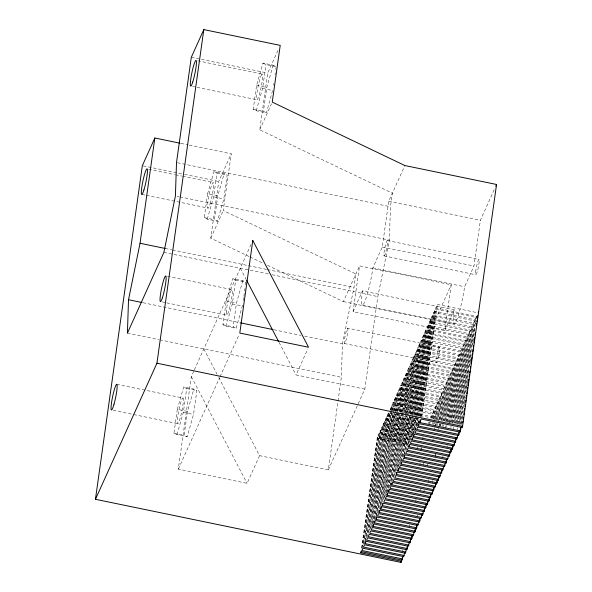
<?xml version="1.0" encoding="UTF-8"?>
<svg xmlns="http://www.w3.org/2000/svg" width="592" height="592" viewBox="0 0 592 592"><rect width="100%" height="100%" fill="white"/><g stroke="black" fill="none" stroke-linecap="round" stroke-linejoin="round"><path stroke-width="0.44" stroke-dasharray="2.96 2.22" d="M218.714 377.43L259.585 455.655L328.353 469.856L341.355 377.311L342.457 343.915L353.986 287.453L355.888 273.941L223.273 210.515L231.243 153.779L188.996 145.055M328.353 469.856L364.827 389.129L377.829 296.592L389.358 240.13L390.461 206.726L392.363 193.214L259.747 129.796L267.717 73.053L278.329 49.573M177.311 409.287L173.959 433.129L176.978 434.661L187.161 436.763L193.532 414.459L196.884 390.616L193.865 389.077L183.675 386.976L177.311 409.287L187.494 411.388L193.865 389.077M207.6 193.776L204.247 217.619L207.267 219.158L217.449 221.26L223.82 198.956L227.173 175.114L224.153 173.574L213.964 171.473L207.6 193.776L217.782 195.885L224.153 173.574M176.978 434.661L183.342 412.358L186.695 388.515L183.675 386.976M207.267 219.158L213.631 196.847L216.983 173.005L213.964 171.473M259.585 455.655L247.079 483.331L178.31 469.13L191.312 376.586L193.969 370.718M249.128 256.543L210.767 238.191L218.737 181.455L231.243 153.779M187.494 411.388L184.149 435.231L187.161 436.763M217.782 195.885L214.43 219.728L217.449 221.26M245.495 284.87L245.865 282.221L242.846 280.682L232.656 278.58L226.292 300.884L222.94 324.727L225.959 326.266L236.149 328.368L242.764 304.295M262.944 63.07L265.963 64.609L276.153 66.711L273.134 65.179L262.944 63.07L256.58 85.381L253.228 109.224L256.247 110.763L266.43 112.865L273.053 88.793M225.959 326.266L232.323 303.955L235.675 280.112L232.656 278.58M256.247 110.763L262.611 88.452L265.963 64.609M242.846 280.682L236.482 302.993L233.13 326.836L236.149 328.368M273.134 65.179L266.763 87.483L263.418 111.326L266.43 112.865M243.26 300.766L243.756 297.228M243.882 296.348L244.503 291.93M244.622 291.049L244.999 288.4M273.548 85.255L273.793 83.494M275.036 74.659L275.287 72.897M275.783 69.36L276.027 67.599M353.098 311.658L359.529 265.867L451.222 284.796L444.784 330.595L353.098 311.658L362.482 290.894L454.175 309.831A26.196 3.145 -78.3 0 0 456.158 321.227A26.196 3.145 -78.3 0 0 464.594 286.765L473.97 266.015L480.408 220.224L495.053 187.797M362.482 290.894A26.196 3.145 -78.3 0 0 364.472 302.29A26.196 3.145 -78.3 0 0 372.901 267.836L382.277 247.086L388.715 201.287L404.869 165.538M361.49 548.281L377.481 437.051L409.176 443.593M361.882 548.037L377.481 437.051M362.274 547.792L377.999 435.897L379.043 433.588L410.737 440.137M363.569 543.671L379.043 433.588M363.836 544.337L379.568 432.434L380.604 430.132L412.306 436.674M365.005 541.118L380.604 430.132M365.405 540.873L381.13 428.978L382.173 426.669L413.867 433.218M366.574 537.662L382.173 426.669M366.966 537.418L382.691 425.515L383.734 423.213L415.429 429.755M368.261 533.288L383.734 423.213M368.786 532.141L384.252 422.059L385.296 419.75L416.99 426.299M369.822 529.833L385.296 419.75M370.348 528.678L385.821 418.596L386.857 416.294L418.559 422.836M371.258 527.28L386.857 416.294M372.035 524.312L387.383 415.14L388.426 412.831L419.21 419.188M372.827 523.824L388.426 412.831M373.219 523.58L388.818 412.587M374.514 519.45L389.728 411.188M374.906 519.214L390.121 410.952M390.254 410.041L391.549 405.912L432.301 414.326L431.664 418.877M376.075 515.995L390.779 411.373M390.912 410.463L391.549 405.912M376.475 515.75L392.074 404.758L393.11 402.456L433.862 410.87L432.715 419.055M377.644 512.531L391.837 411.551M391.963 410.641L393.11 402.456M377.911 513.197L392.23 411.307M392.355 410.397L393.636 401.302L394.679 398.993L435.431 407.407L433.766 419.232M379.206 509.076L394.679 398.993M380.108 505.191L393.28 411.484M393.406 410.574L395.197 397.839L396.24 395.537L436.992 403.951L434.565 421.238M380.767 505.612L393.939 411.906M394.065 411.003L396.24 395.537M381.418 503.555L394.331 411.669M394.457 410.759L396.758 394.383L397.802 392.074L438.554 400.488L435.867 419.595M382.328 502.157L394.99 412.091M395.116 411.181L397.802 392.074M382.98 500.092L398.327 390.92L399.363 388.618L440.115 397.032L436.918 419.772M383.897 498.693L396.041 412.269M396.166 411.359L399.363 388.618M384.415 497.546L396.433 412.025M396.566 411.114L399.889 387.464L400.932 385.155L441.684 393.569L437.976 419.957M385.333 496.148L397.091 412.446M397.225 411.536L400.932 385.155M386.11 493.173L397.484 412.202M397.617 411.292L401.45 384.001L402.493 381.699L443.245 390.113L439.027 420.135M386.894 492.685L402.493 381.699M387.286 492.448L403.011 380.545L404.055 378.236L444.807 386.65L440.078 420.313M388.581 488.319L399.2 412.809M399.326 411.899L404.055 378.236M388.981 488.074L404.58 377.082L405.616 374.78L446.368 383.194L441.129 420.49M390.017 485.766L400.251 412.987M400.377 412.076L405.616 374.78M390.417 485.529L400.643 412.742M400.769 411.832L406.142 373.626L407.185 371.317L447.937 379.731L442.18 420.675M391.712 481.4L401.302 413.164M401.428 412.254L407.185 371.317M391.978 482.066L401.694 412.92M401.82 412.017L407.703 370.163L408.746 367.861L449.498 376.275L443.23 420.853M393.273 477.936L408.746 367.861M393.798 476.789L409.264 366.707L410.308 364.398L451.06 372.812L444.281 421.03M394.709 475.391L403.404 413.527M403.529 412.617L410.308 364.398M395.486 472.416L410.833 363.244L411.869 360.942L452.621 369.356L445.339 421.208M396.403 471.017L404.454 413.704M404.588 412.794L411.869 360.942M397.18 468.05L404.469 416.191M404.98 412.55L412.395 359.788L413.438 357.479L454.19 365.893L446.39 421.393M397.965 467.562L413.438 357.479M398.483 466.407L413.956 356.325L414.999 354.023L455.751 362.437L447.441 421.571M399.4 465.009L414.999 354.023M400.051 462.951L415.517 352.869L416.561 350.56L457.313 358.974L448.492 421.748M400.962 461.553L407.614 414.245M407.74 413.334L416.561 350.56M401.354 461.309L417.086 349.406L418.122 347.104L458.874 355.518L449.417 422.836M402.656 457.179L408.665 414.422M408.791 413.512L418.122 347.104M403.048 456.943L408.672 416.909M409.183 413.268L418.648 345.95L419.691 343.641L460.443 352.055L450.593 422.111M404.092 454.634L419.691 343.641M404.484 454.39L420.209 342.487L421.252 340.185L462.004 348.599L451.644 422.288M405.779 450.26L421.252 340.185M406.045 450.934L421.77 339.031L422.814 336.722L463.566 345.136L452.569 423.376M407.348 446.805L411.433 417.693M411.951 414.052L422.814 336.722M408.117 443.83L412.084 415.628M412.21 414.718L423.339 335.568L424.375 333.266L465.127 341.68L453.62 423.554M408.776 444.252L424.375 333.266M409.427 442.194L413.135 415.806M413.268 414.896L424.901 332.112L425.944 329.803L466.696 338.217L454.804 422.829M410.471 439.886L425.944 329.803M411.248 436.911L414.185 415.991M414.319 415.081L426.462 328.649L427.505 326.347L468.257 334.761L455.855 423.006M412.032 436.422L427.505 326.347M412.557 435.275L428.023 325.193L429.067 322.884L469.819 331.298L456.78 424.094M413.468 433.877L415.902 416.59M416.028 415.68L429.067 322.884M413.993 432.722L416.294 416.346M416.42 415.436L429.592 321.73L430.628 319.428L471.38 327.842L457.831 424.279M415.029 430.414L430.628 319.428M415.429 430.177L417.345 416.524M417.471 415.614L431.154 318.274L432.197 315.965L472.949 324.379L458.881 424.457M416.724 426.048L432.197 315.965M417.116 425.803L418.396 416.709M418.522 415.799L432.715 314.811L433.758 312.509L474.51 320.923L459.932 424.634M418.159 423.495L419.055 417.131M419.18 416.22L433.758 312.509M418.551 423.258L418.81 421.437M419.573 415.976L434.276 311.355L435.32 309.046L476.072 317.46L460.983 424.812M420.231 416.398L435.32 309.046M420.498 417.064L435.845 307.892L437.407 304.436L477.248 312.665M402.493 552.358L402.878 549.62M421.6 416.376L435.068 320.546L451.222 284.796M421.682 416.339L437.407 304.436M417.33 449.343L417.708 446.62M409.22 527.457L409.605 524.727M420.749 450.549L421.134 447.818M421.141 450.305L421.526 447.582M422.673 439.39L423.058 436.659M419.758 465.29L420.135 462.559M415.695 501.853L416.072 499.13M423.302 465.578L423.687 462.855M429.185 423.731L429.444 421.911M420.379 491.478L420.764 488.748M429.97 423.243L430.229 421.423M417.064 517.615L417.449 514.892M431.006 418.455L431.257 416.635L390.505 408.221M432.056 418.633L432.826 413.172L392.074 404.758M432.338 424.272L432.597 422.451M433.107 418.81L434.387 409.716L393.636 401.302M427.121 466.54L427.498 463.817M423.805 492.685L424.183 489.954M433.396 424.449L433.647 422.629M434.158 418.995L435.949 406.253L395.197 397.839M434.18 423.961L434.432 422.148M435.209 419.173L437.51 402.797L396.758 394.383M432.804 441.432L433.181 438.702M434.336 430.51L434.72 427.779M434.846 426.876L435.357 423.236M435.238 426.632L435.749 422.991M436.26 419.351L439.079 399.334L398.327 390.92M428.49 482.302L428.874 479.579M436.548 424.989L436.8 423.169M437.318 419.528L440.64 395.878L399.889 387.464M437.599 425.167L437.858 423.347M437.984 422.436L442.202 392.415L401.45 384.001M437.888 430.806L438.265 428.075M439.419 419.891L443.763 388.959L403.011 380.545M434.965 456.706L435.349 453.975M439.308 425.774L439.567 423.953M435.231 457.372L435.608 454.641M439.701 425.53L439.96 423.709M440.47 420.068L445.332 385.496L404.58 377.082M432.308 483.264L432.693 480.534M440.359 425.951L440.618 424.131M440.751 425.707L441.01 423.887M441.521 420.246L446.893 382.04L406.142 373.626M442.446 421.341L448.455 378.577L407.703 370.163M442.468 426.314L442.72 424.494M443.623 420.609L450.016 375.121L409.264 366.707M443.519 426.492L443.771 424.671M444.681 420.786L451.585 371.658L410.833 363.244M445.598 421.874L453.146 368.202L412.395 359.788M445.362 428.667L445.746 425.937M446.657 422.059L454.708 364.739L413.956 356.325M446.671 427.032L446.93 425.211M442.594 458.63L442.971 455.899M447.707 422.237L456.269 361.283L415.517 352.869M448.758 422.414L457.838 357.82L417.086 349.406M449.809 422.599L459.399 354.364L418.648 345.95M446.886 448.492L447.271 445.761M450.86 422.777L460.961 350.901L420.209 342.487M450.882 427.75L451.134 425.929M451.911 422.954L462.522 347.445L421.77 339.031M452.961 423.132L464.091 343.982L423.339 335.568M453.25 428.771L453.502 426.95M454.02 423.317L465.652 340.526L424.901 332.112M455.07 423.495L467.214 337.063L426.462 328.649M456.121 423.672L468.775 333.607L428.023 325.193M457.172 423.85L470.344 330.144L429.592 321.73M457.453 429.489L457.712 427.668M458.223 424.035L471.905 326.688L431.154 318.274M459.274 424.212L473.467 323.225L432.715 314.811M460.324 424.39L475.028 319.769L434.276 311.355M461.375 424.568L462.53 416.383M463.04 412.742L463.299 410.922M464.061 405.468L465.467 395.456M465.978 391.823L466.237 390.002M466.363 389.092L466.873 385.451M467.007 384.541L468.413 374.536M468.538 373.626L469.175 369.075M469.693 365.434L469.944 363.614M470.07 362.704L470.588 359.07M470.714 358.16L471.35 353.609M472.631 344.514L472.89 342.694M473.015 341.784L475.058 327.228M475.568 323.587L476.597 316.306L435.845 307.892M210.767 238.191L223.273 210.515M259.747 129.796L271.491 103.792M194.346 369.874L251.667 243.031M178.31 469.13L219.676 377.57M220.061 376.734L239.035 334.732M364.827 389.129L296.059 374.928L307.803 348.932M267.48 265.312L343.382 301.617L359.529 265.867M444.784 330.595L454.175 309.831M428.134 423.554L428.83 422.015M476.597 316.306L430.739 417.789L389.987 409.375M191.312 57.276L267.717 73.053M197.721 60.784L262.152 74.089M256.58 85.381L266.763 87.483M262.611 88.452L271.95 90.384M192.607 86.439L196.189 87.172M197.084 87.357L257.039 99.745M253.228 109.224L263.418 111.326M180.9 143.382L188.093 144.862M388.715 201.287L480.408 220.224M177.415 162.733L390.461 206.726M216.983 173.005L227.173 175.114M143.227 165.856L183.675 174.211M184.578 174.396L218.737 181.455M148.644 169.223L174.596 174.588M175.491 174.773L181.751 176.061M182.647 176.246L213.076 182.528M213.631 196.847L223.82 198.956M177.215 196.322L179.021 196.692M179.924 196.877L389.358 240.13M387.375 240.544L479.061 259.481M141.932 194.42L145.514 195.16M146.409 195.345L208.155 208.095M382.277 247.086L473.97 266.015M204.247 217.619L214.43 219.728M384.045 255.855L475.739 274.784M372.901 267.836L464.594 286.765M165.316 248.492L171.636 249.794M172.538 249.979L247.463 265.453M248.366 265.638L266.422 269.367M267.325 269.552L353.986 287.453M163.888 252.407L249.343 270.056M250.246 270.241L268.346 273.978M271.965 274.725L377.829 296.592M362.297 304.984L453.99 323.92M343.382 301.617L435.068 320.546M235.675 280.112L245.865 282.221M167.477 276.286L231.909 289.592M226.292 300.884L236.482 302.993M232.323 303.955L242.513 306.064M347.726 328.153A7.859 0.94 -78.3 0 1 346.054 340.067A7.859 0.94 -78.3 0 1 344.544 339.297A7.859 0.94 -78.3 0 1 347.726 328.153L439.419 347.09A7.859 0.94 -78.3 0 1 437.747 359.004A7.859 0.94 -78.3 0 1 436.237 358.234A7.859 0.94 -78.3 0 1 439.419 347.09M162.275 301.95L165.856 302.69M166.752 302.875L226.706 315.255M344.492 343.53L436.178 362.459M142.961 302.712L239.553 322.662M273.852 329.744L300.936 335.338M304.547 336.086L342.457 343.915M222.94 324.727L233.13 326.836M127.413 333.133L158.871 339.63M159.773 339.815L341.355 377.311M387.383 415.14L419.077 421.682M385.821 418.596L417.515 425.145M384.252 422.059L415.954 428.601M382.691 425.515L414.385 432.064M186.695 388.515L196.884 390.616M381.13 428.978L411.921 435.335M379.568 432.434L410.352 438.79M377.999 435.897L408.791 442.254M116.802 384.334L183.024 398.009A13.098 1.569 -78.3 0 1 180.234 417.863A13.098 1.569 -78.3 0 1 177.718 416.583A13.098 1.569 -78.3 0 1 183.024 398.009M376.956 438.198L407.747 444.562M183.342 412.358L193.532 414.459M113.198 410.323L132.882 414.393M133.777 414.578L177.63 423.628M173.959 433.129L184.149 435.231M249.965 256.935L262.478 262.922M240.293 268.191L246.257 279.594M279.032 342.339L296.059 374.928M203.818 348.91L217.012 374.166M191.312 376.586L247.079 483.331M226.329 311.54L226.248 313.56A13.098 1.569 -78.3 0 0 229.008 310.186A13.098 1.569 -78.3 0 0 232.293 293.306L232.367 291.279A13.098 1.569 -78.3 0 0 229.615 294.661A13.098 1.569 -78.3 0 0 226.329 311.54M475.894 270.233L475.672 271.95A7.859 0.94 -78.3 0 0 476.56 273.719A7.859 0.94 -78.3 0 0 478.913 264.039L479.135 262.323A7.859 0.94 -78.3 0 0 478.24 260.547A7.859 0.94 -78.3 0 0 475.894 270.233M385.089 254.205L384.667 255.248A7.859 0.94 -78.3 0 1 384.785 248.026A7.859 0.94 -78.3 0 1 387.538 241.299A7.859 0.94 -78.3 0 1 385.089 254.205M261.627 74.644L260.961 76.028A13.098 1.569 -78.3 0 0 257.054 92.219A13.098 1.569 -78.3 0 0 257.564 99.19L258.23 97.806A13.098 1.569 -78.3 0 0 262.138 81.615A13.098 1.569 -78.3 0 0 261.627 74.644M210.167 203.559A13.098 1.569 -78.3 0 0 213.46 182.676A13.098 1.569 -78.3 0 0 208.214 199.711A13.098 1.569 -78.3 0 0 210.167 203.559"/><path stroke-width="0.89" d="M180.005 143.197L154.838 137.995L140.038 243.268L128.516 299.73L127.413 333.133L163.888 252.407L175.41 195.945L176.512 162.548L191.312 57.276L203.818 29.6L280.223 45.377L272.253 102.12L404.869 165.538L496.555 184.475L462.567 426.329L462.049 427.483L421.297 419.062L419.735 422.525L460.487 430.939L460.998 427.298M401.857 559.425L401.08 562.4L95.445 499.285L142.332 165.671L154.838 137.995M95.445 499.285L156.932 363.214L203.818 29.6M401.598 561.246L360.846 552.832L361.105 551.011M406.156 549.295L405.772 552.025L365.02 543.604L365.271 541.784M413.971 531.993L413.586 534.724L372.834 526.31L373.093 524.49M415.532 528.538L415.147 531.268L374.396 522.847L374.655 521.027M417.094 525.074L416.716 527.805L375.964 519.391L376.342 516.661M420.224 518.155L419.839 520.886L379.087 512.472L379.346 510.652M421.785 514.7L421.4 517.43L380.649 509.009L381.033 506.278M423.347 511.236L422.969 513.967L382.217 505.553L382.469 503.733M428.038 500.862L427.653 503.592L386.902 495.171L387.161 493.351M429.6 497.398L429.222 500.129L388.47 491.715L388.722 489.895M432.73 490.479L432.345 493.21L391.593 484.796L391.852 482.976M437.421 480.105L437.037 482.835L396.285 474.414L396.536 472.594M438.983 476.641L438.598 479.372L397.846 470.958L398.231 468.228M442.106 469.722L441.728 472.453L400.976 464.039L401.228 462.219M445.236 462.803L444.851 465.534L404.099 457.12L404.358 455.3M449.927 452.429L449.543 455.159L408.791 446.738L409.042 444.918M453.05 445.51L452.665 448.24L411.914 439.819L412.173 437.999M454.612 442.046L454.234 444.777L413.482 436.363L413.734 434.543M459.303 431.672L458.918 434.402L418.167 425.981L418.426 424.161M419.735 422.525L420.113 419.795M401.08 562.4L401.339 560.572M402.249 559.181L402.508 557.368M360.846 552.832L361.372 551.677L402.123 560.091L403.026 556.214M402.641 558.944L361.89 550.523L362.933 548.222L403.685 556.635L404.588 552.75M404.203 555.481L363.458 547.067L364.494 544.758L405.246 553.172L405.505 551.352M365.02 543.604L366.063 541.303L406.815 549.716L407.192 546.986M406.815 549.716L407.718 545.831M407.333 548.562L366.581 540.148L367.625 537.839L408.376 546.253L409.279 542.376M408.894 545.106L368.143 536.685L369.186 534.384L409.938 542.797L410.197 540.977M409.938 542.797L410.841 538.912M410.463 541.643L369.711 533.229L370.747 530.92L411.499 539.334L412.01 535.701M411.499 539.334L412.409 535.457M372.834 526.31L373.878 524.001L414.629 532.415L415.014 529.692M374.396 522.847L375.439 520.546L416.191 528.959L416.827 524.408M375.964 519.391L377 517.082L417.752 525.496L418.662 521.619M418.278 524.349L377.526 515.928L378.569 513.627L419.321 522.04L419.698 519.31M380.649 509.009L381.692 506.708L422.444 515.121L422.703 513.301M382.217 505.553L383.253 503.244L424.005 511.658L424.39 508.935M424.005 511.658L424.915 507.781M425.951 505.472L426.21 503.651M424.531 510.511L383.779 502.09L384.822 499.789L425.574 508.202L426.477 504.317M426.092 507.048L385.34 498.634L386.384 496.325L427.135 504.739L427.387 502.919M386.902 495.171L387.945 492.87L428.697 501.283L429.207 497.643M388.47 491.715L389.506 489.406L430.258 497.82L430.769 494.187M430.258 497.82L431.168 493.943M430.784 496.673L390.032 488.252L391.075 485.951L431.827 494.364L432.079 492.544M391.593 484.796L392.637 482.487L433.388 490.901L433.899 487.268M433.388 490.901L434.291 487.024M433.906 489.754L393.155 481.333L394.198 479.032L434.95 487.445L435.853 483.56M435.475 486.291L394.723 477.877L395.759 475.568L436.511 483.982L436.896 481.259M396.285 474.414L397.328 472.113L438.08 480.526L438.591 476.886M397.846 470.958L398.89 468.649L439.641 477.063L439.893 475.243M439.641 477.063L440.544 473.186M441.329 472.697L441.588 470.877M400.976 464.039L402.012 461.73L442.764 470.144L443.674 466.267M443.29 468.997L402.538 460.576L403.581 458.275L444.333 466.688L444.585 464.868M404.099 457.12L405.143 454.811L445.894 463.225L446.279 460.502M445.894 463.225L446.797 459.348M446.412 462.078L405.661 453.657L406.704 451.356L447.456 459.769L448.359 455.884M447.981 458.615L407.229 450.201L408.265 447.892L449.017 456.306L449.276 454.486M408.791 446.738L409.834 444.437L450.586 452.85L451.097 449.21M450.586 452.85L451.489 448.965M451.104 451.696L410.352 443.282L411.396 440.973L452.147 449.387L452.658 445.754M411.914 439.819L412.957 437.518L453.709 445.931L453.968 444.111M413.482 436.363L414.518 434.054L455.27 442.468L455.914 437.925M455.27 442.468L456.18 438.591M455.796 441.321L415.044 432.9L416.087 430.599L456.839 439.012L457.742 435.127M457.357 437.858L416.605 429.444L417.649 427.135L458.4 435.549L458.785 432.826M418.167 425.981L419.21 423.68L459.962 432.093L460.606 427.542M462.049 427.483L462.3 425.663M462.685 422.932L462.944 421.112M463.196 419.291L463.455 417.471M463.839 414.74L464.091 412.92M464.476 410.197L464.735 408.376M464.986 406.556L465.245 404.736M465.63 402.005L465.882 400.185M466.141 398.364L466.526 395.641M466.777 393.821L467.036 392M467.414 389.27L467.673 387.449M467.932 385.629L468.309 382.898M468.568 381.085L468.827 379.265M469.204 376.534L469.463 374.714M469.715 372.893L469.974 371.073M470.359 368.342L470.61 366.522M470.995 363.799L471.254 361.978M471.506 360.158L471.891 357.427M472.15 355.607L472.401 353.787M472.66 351.966L473.045 349.243M473.297 347.423L473.556 345.602M473.94 342.872L474.192 341.051M474.451 339.231L474.703 337.41M475.087 334.687L475.346 332.867M476.242 326.495L476.627 323.765M476.878 321.944L477.137 320.124M477.389 318.311L477.774 315.58M495.807 186.14L496.555 184.475M379.087 512.472L380.131 510.163L420.882 518.577L421.4 517.43M478.158 312.85L478.676 311.695M405.246 553.172L405.772 552.025M413.586 534.724L413.068 535.878L372.316 527.465L371.273 529.766L412.025 538.187M414.629 532.415L415.147 531.268M416.191 528.959L416.716 527.805M419.321 522.04L419.839 520.886M422.444 515.121L422.969 513.967M427.135 504.739L427.653 503.592M428.697 501.283L429.222 500.129M431.827 494.364L432.345 493.21M436.511 483.982L437.037 482.835M438.08 480.526L438.598 479.372M441.728 472.453L441.203 473.607L400.451 465.194L399.408 467.495L440.159 475.916M444.333 466.688L444.851 465.534M449.017 456.306L449.543 455.159M452.147 449.387L452.665 448.24M453.709 445.931L454.234 444.777M458.4 435.549L458.918 434.402M459.962 432.093L460.487 430.939M140.038 243.268L165.316 248.492M128.516 299.73L142.058 302.527M240.448 322.847L272.949 329.559M156.932 363.214L462.567 426.329M246.679 280.408L278.603 341.525M252.799 240.515L239.797 333.052L308.565 347.252L252.799 240.515M114.012 404.188A13.098 1.569 -78.3 0 0 116.802 384.334A13.098 1.569 -78.3 0 0 111.503 402.908A13.098 1.569 -78.3 0 0 114.012 404.188M162.386 297.776A13.098 1.569 -78.3 0 0 166.019 276.338A13.098 1.569 -78.3 0 0 160.854 292.122A13.098 1.569 -78.3 0 0 162.386 297.776M143.945 189.884A13.098 1.569 -78.3 0 0 147.238 169.001A13.098 1.569 -78.3 0 0 141.991 186.036A13.098 1.569 -78.3 0 0 143.945 189.884M192.763 82.007A13.098 1.569 -78.3 0 0 196.278 60.747A13.098 1.569 -78.3 0 0 191.083 76.975A13.098 1.569 -78.3 0 0 192.763 82.007"/></g></svg>
